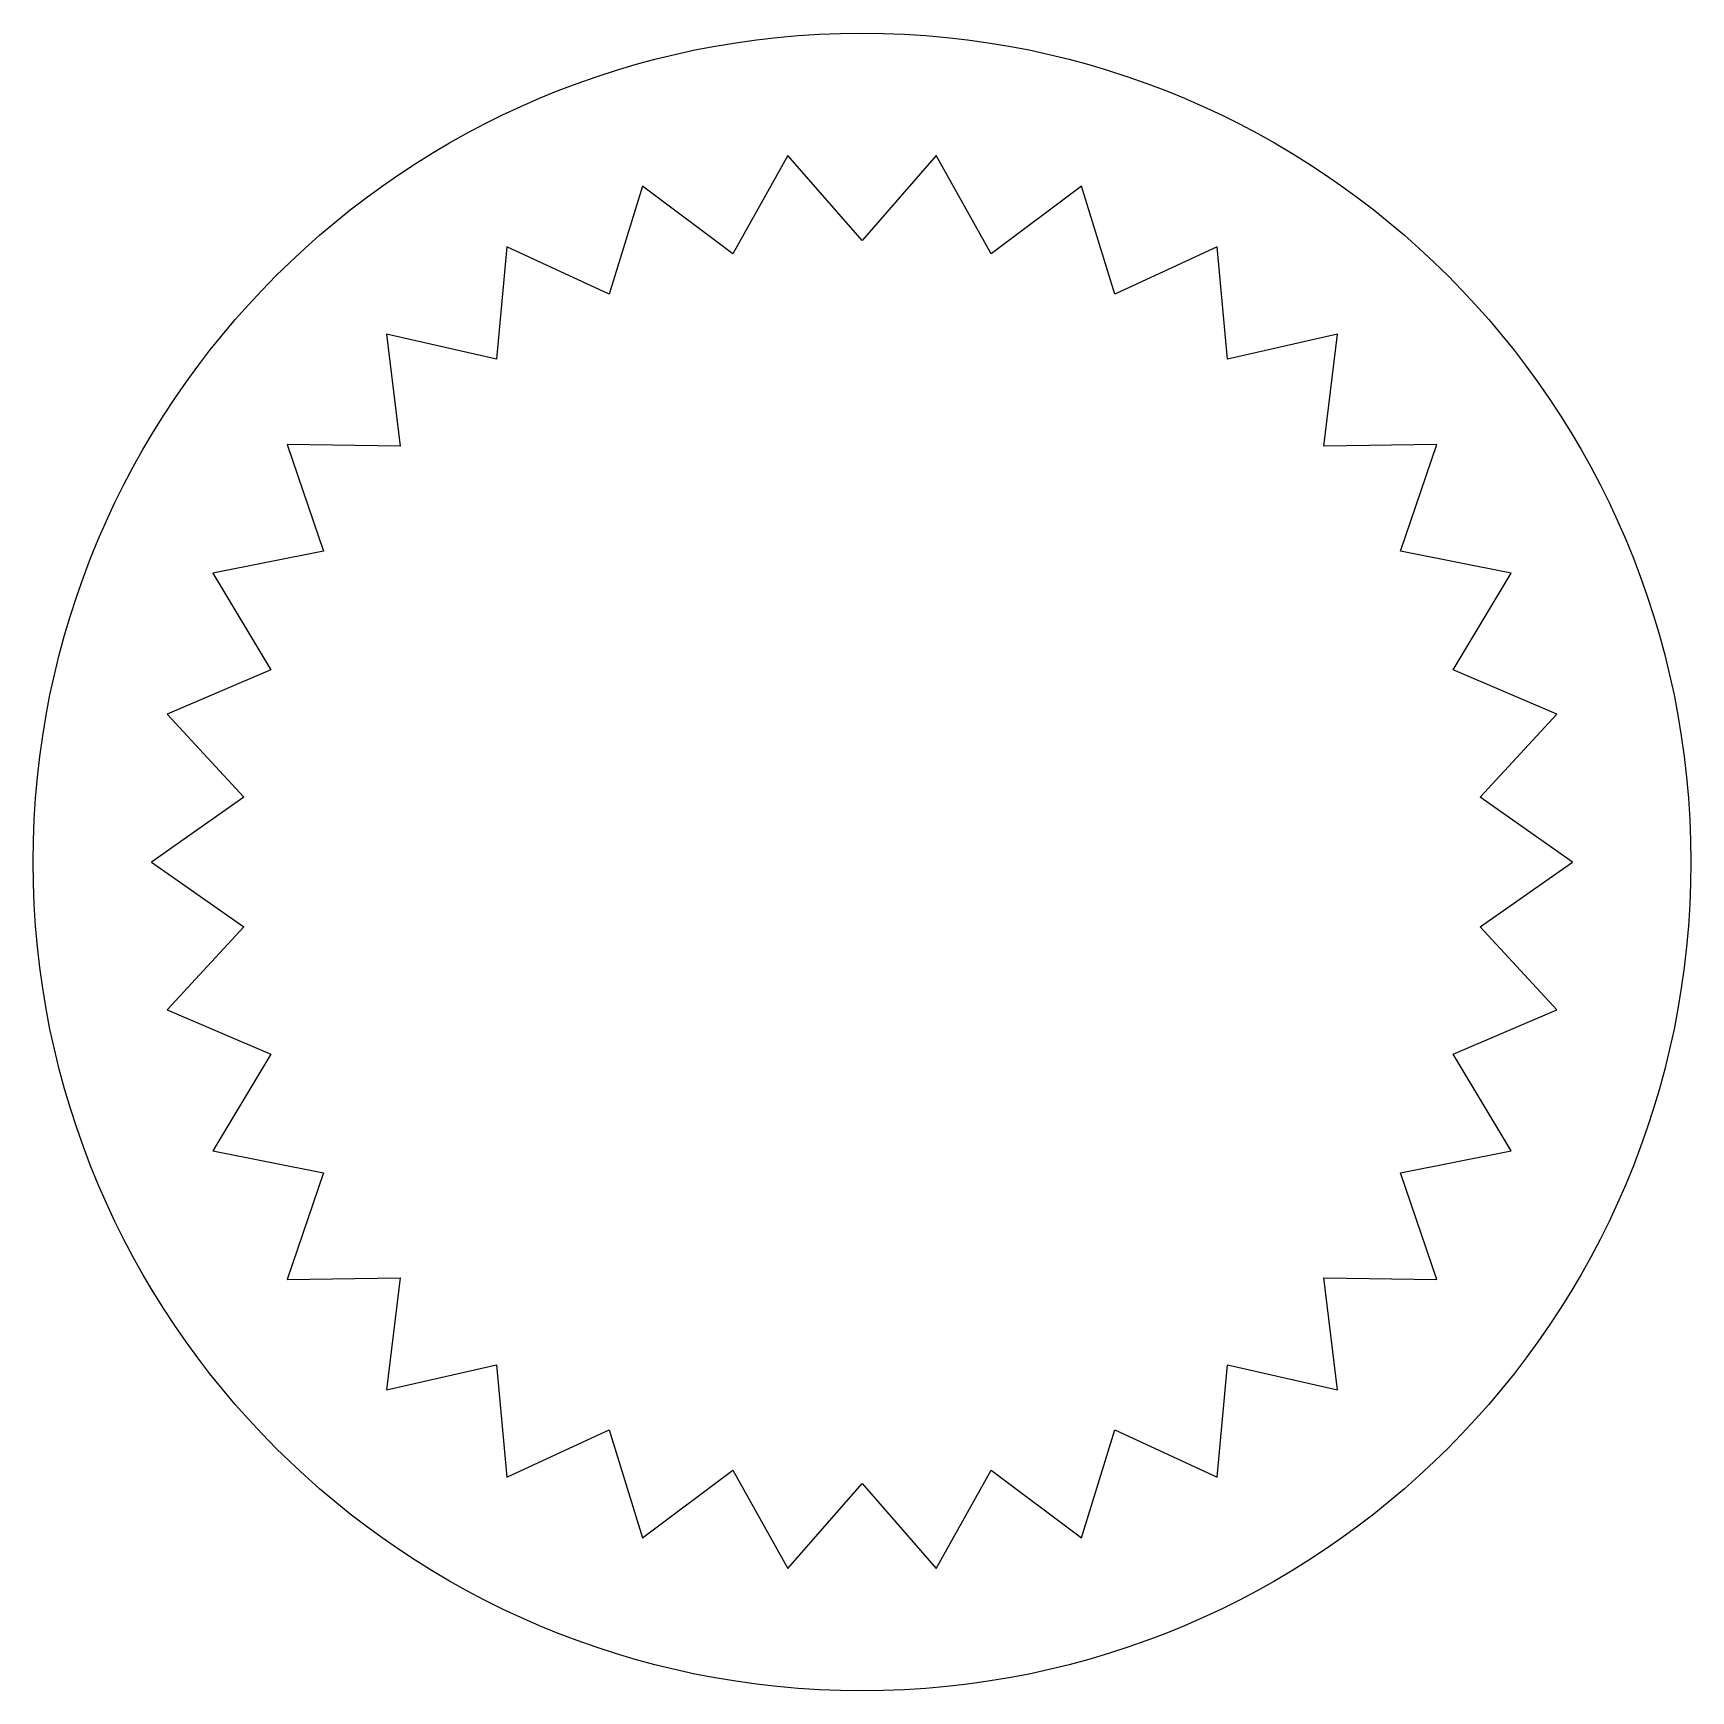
# Model space of a CAD drawing. Header units: metres. Extents: x -28 to 28, y -28 to 28.
import ezdxf

# ---------------------------------------------------------------- set-up
doc = ezdxf.new("R2010")
doc.units = ezdxf.units.M

msp = doc.modelspace()

# ---------------------------------------------------------------- linework, layer by layer
at = {"layer": 'PARAMETRIX'}
for p, q in [((-2.5087, 23.8685), (-4.3661, 20.5411)), ((0, 21), (-2.5087, 23.8685)), ((2.5087, 23.8685), (0, 21)), ((4.3661, 20.5411), (2.5087, 23.8685)), ((-7.4164, 22.8254), (-8.5415, 19.1845)), ((-4.3661, 20.5411), (-7.4164, 22.8254)), ((7.4164, 22.8254), (4.3661, 20.5411)), ((8.5415, 19.1845), (7.4164, 22.8254)), ((-12, 20.7846), (-12.3435, 16.9894)), ((-8.5415, 19.1845), (-12, 20.7846)), ((12, 20.7846), (8.5415, 19.1845)), ((12.3435, 16.9894), (12, 20.7846)), ((-12.3435, 16.9894), (-16.0591, 17.8355)), ((-16.0591, 17.8355), (-15.606, 14.0517)), ((16.0591, 17.8355), (12.3435, 16.9894)), ((15.606, 14.0517), (16.0591, 17.8355)), ((-15.606, 14.0517), (-19.4164, 14.1068)), ((-19.4164, 14.1068), (-18.1865, 10.5)), ((19.4164, 14.1068), (15.606, 14.0517)), ((18.1865, 10.5), (19.4164, 14.1068)), ((-18.1865, 10.5), (-21.9251, 9.7617)), ((21.9251, 9.7617), (18.1865, 10.5)), ((-21.9251, 9.7617), (-19.9722, 6.4894)), ((19.9722, 6.4894), (21.9251, 9.7617)), ((-19.9722, 6.4894), (-23.4755, 4.9899)), ((23.4755, 4.9899), (19.9722, 6.4894)), ((-23.4755, 4.9899), (-20.885, 2.1951)), ((20.885, 2.1951), (23.4755, 4.9899)), ((-20.885, 2.1951), (-24, 0)), ((24, 0), (20.885, 2.1951)), ((-24, 0), (-20.885, -2.1951)), ((20.885, -2.1951), (24, 0)), ((-20.885, -2.1951), (-23.4755, -4.9899)), ((23.4755, -4.9899), (20.885, -2.1951)), ((-23.4755, -4.9899), (-19.9722, -6.4894)), ((19.9722, -6.4894), (23.4755, -4.9899)), ((-19.9722, -6.4894), (-21.9251, -9.7617)), ((21.9251, -9.7617), (19.9722, -6.4894)), ((-21.9251, -9.7617), (-18.1865, -10.5)), ((18.1865, -10.5), (21.9251, -9.7617)), ((-18.1865, -10.5), (-19.4164, -14.1068)), ((19.4164, -14.1068), (18.1865, -10.5)), ((-19.4164, -14.1068), (-15.606, -14.0517)), ((-15.606, -14.0517), (-16.0591, -17.8355)), ((16.0591, -17.8355), (15.606, -14.0517)), ((15.606, -14.0517), (19.4164, -14.1068)), ((-16.0591, -17.8355), (-12.3435, -16.9894)), ((-12.3435, -16.9894), (-12, -20.7846)), ((12, -20.7846), (12.3435, -16.9894)), ((12.3435, -16.9894), (16.0591, -17.8355)), ((-12, -20.7846), (-8.5415, -19.1845)), ((-8.5415, -19.1845), (-7.4164, -22.8254)), ((7.4164, -22.8254), (8.5415, -19.1845)), ((8.5415, -19.1845), (12, -20.7846)), ((-7.4164, -22.8254), (-4.3661, -20.5411)), ((-4.3661, -20.5411), (-2.5087, -23.8685)), ((2.5087, -23.8685), (4.3661, -20.5411)), ((4.3661, -20.5411), (7.4164, -22.8254)), ((-2.5087, -23.8685), (0, -21)), ((0, -21), (2.5087, -23.8685))]:
    msp.add_line(p, q, dxfattribs=at)
msp.add_circle((0, 0), 28, dxfattribs=at)

doc.saveas('drawing.dxf')
